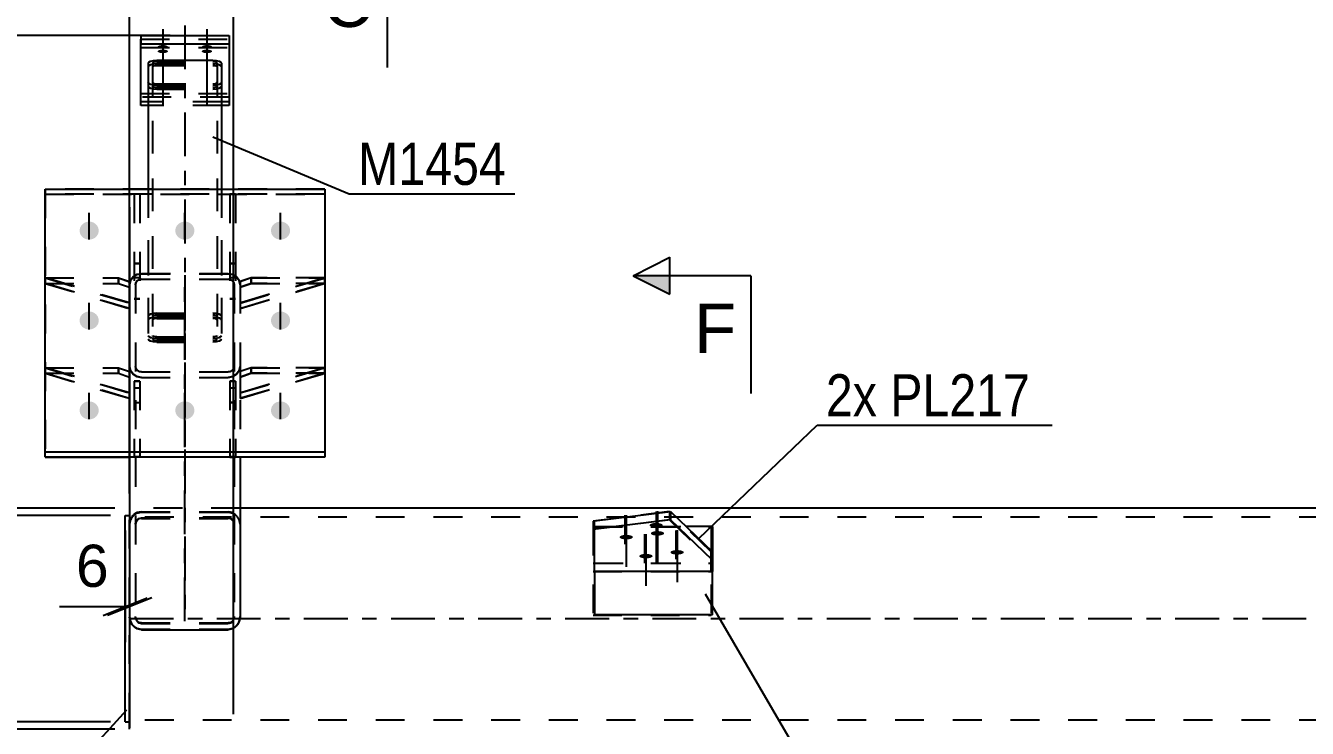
# Model space of a CAD drawing. Header units: millimetres. Extents: x 0 to 841, y 0 to 594.
# Drawn here: x 45.5 to 132.6, y 348 to 395.8 of the extents above; entities that cross this region are included whole.
import ezdxf

# ---------------------------------------------------------------- set-up
doc = ezdxf.new("R2010")
doc.units = ezdxf.units.MM
doc.linetypes.add('DXK_LINE_DOT2', pattern=[3.9198, 1.9599, -1.9599])
doc.linetypes.add('DXK_LINE_DOT3', pattern=[5.9187, 2.979, -0.9799, 0.9799, -0.9799])
doc.styles.add('Arial', font='ARIAL.TTF', dxfattribs={"height": 0.2})
doc.styles.add('Arial Narrow', font='ARIALN.TTF', dxfattribs={"height": 0.2})

# ---------------------------------------------------------------- blocks, each defined once
blk = doc.blocks.new('Part-814738463-6267 - 6027')
at = {"color": 7, "linetype": 'DXK_LINE_DOT2'}
for p, q in [((53.323, 390.587), (53.323, 394.829)), ((53.323, 394.829), (59.323, 394.829)), ((59.323, 394.829), (59.323, 390.587)), ((53.323, 394.265), (59.323, 394.265)), ((59.323, 390.892), (53.323, 390.892)), ((58.823, 390.328), (53.823, 390.328))]:
    blk.add_line(p, q, dxfattribs=at)
at = {"color": 2, "linetype": 'Continuous'}
for p, q in [((53.323, 390.328), (53.323, 390.587)), ((53.823, 390.328), (53.323, 390.328)), ((59.323, 390.328), (58.823, 390.328)), ((59.323, 390.587), (59.323, 390.328))]:
    blk.add_line(p, q, dxfattribs=at)
blk = doc.blocks.new('Bolt-814738463-6263 - 6027')
at = {"linetype": 'Continuous'}
for points in [[(88.426, 361.41), (88.52, 361.407), (88.609, 361.397), (88.691, 361.381), (88.761, 361.359), (88.816, 361.333), (88.854, 361.304), (88.874, 361.272), (88.874, 361.24), (88.854, 361.209), (88.816, 361.179), (88.761, 361.153), (88.691, 361.132), (88.609, 361.116), (88.52, 361.106), (88.426, 361.102), (88.333, 361.106), (88.243, 361.116), (88.162, 361.132), (88.092, 361.153), (88.037, 361.179), (87.998, 361.209), (87.979, 361.24), (87.979, 361.272), (87.998, 361.304), (88.037, 361.333), (88.092, 361.359), (88.162, 361.381), (88.243, 361.397), (88.333, 361.407)], [(86.306, 361.153), (86.399, 361.15), (86.489, 361.14), (86.57, 361.123), (86.64, 361.102), (86.695, 361.076), (86.734, 361.047), (86.753, 361.015), (86.753, 360.983), (86.734, 360.951), (86.695, 360.922), (86.64, 360.896), (86.57, 360.874), (86.489, 360.858), (86.399, 360.848), (86.306, 360.845), (86.212, 360.848), (86.123, 360.858), (86.041, 360.874), (85.971, 360.896), (85.916, 360.922), (85.878, 360.951), (85.858, 360.983), (85.858, 361.015), (85.878, 361.047), (85.916, 361.076), (85.971, 361.102), (86.041, 361.123), (86.123, 361.14), (86.212, 361.15)], [(87.643, 359.864), (87.737, 359.86), (87.826, 359.85), (87.907, 359.834), (87.977, 359.813), (88.033, 359.787), (88.071, 359.757), (88.09, 359.726), (88.09, 359.694), (88.071, 359.662), (88.033, 359.633), (87.977, 359.607), (87.907, 359.585), (87.826, 359.569), (87.737, 359.559), (87.643, 359.556), (87.549, 359.559), (87.46, 359.569), (87.378, 359.585), (87.309, 359.607), (87.253, 359.633), (87.215, 359.662), (87.195, 359.694), (87.195, 359.726), (87.215, 359.757), (87.253, 359.787), (87.309, 359.813), (87.378, 359.834), (87.46, 359.85), (87.549, 359.86)], [(89.763, 360.121), (89.857, 360.117), (89.947, 360.107), (90.028, 360.091), (90.098, 360.07), (90.153, 360.044), (90.191, 360.014), (90.211, 359.983), (90.211, 359.951), (90.191, 359.919), (90.153, 359.89), (90.098, 359.864), (90.028, 359.842), (89.947, 359.826), (89.857, 359.816), (89.763, 359.813), (89.67, 359.816), (89.58, 359.826), (89.499, 359.842), (89.429, 359.864), (89.374, 359.89), (89.336, 359.919), (89.316, 359.951), (89.316, 359.983), (89.336, 360.014), (89.374, 360.044), (89.429, 360.07), (89.499, 360.091), (89.58, 360.107), (89.67, 360.117)]]:
    blk.add_hatch(color=1, dxfattribs=at).paths.add_polyline_path(points)
at = {"color": 1, "linetype": 'Continuous'}
for p, q in [((86.306, 362.502), (86.306, 358.979)), ((88.426, 362.76), (88.426, 359.236)), ((89.763, 361.47), (89.763, 357.947)), ((87.643, 361.213), (87.643, 357.689))]:
    blk.add_line(p, q, dxfattribs=at)
blk = doc.blocks.new('Part-814738463-6128 - 6027')
at = {"color": 7, "linetype": 'DXK_LINE_DOT2'}
for p, q in [((59.373, 371.592), (59.373, 366.445)), ((59.373, 371.592), (59.773, 371.592)), ((59.373, 371.143), (59.773, 371.143)), ((59.773, 371.592), (59.773, 366.445)), ((59.773, 370.138), (59.373, 370.138)), ((59.373, 366.445), (59.773, 366.445))]:
    blk.add_line(p, q, dxfattribs=at)
blk = doc.blocks.new('Part-814738463-6133 - 6027')
at = {"color": 7, "linetype": 'DXK_LINE_DOT2'}
for p, q in [((60.823, 372.506), (60.073, 372.249)), ((60.073, 370.796), (65.823, 372.506)), ((60.073, 372.249), (60.073, 370.42)), ((60.823, 372.13), (60.073, 371.874)), ((65.823, 372.13), (60.073, 370.42)), ((65.823, 372.506), (60.823, 372.506)), ((60.823, 372.506), (60.823, 372.13)), ((60.823, 372.13), (65.823, 372.13)), ((65.823, 372.506), (65.823, 372.13))]:
    blk.add_line(p, q, dxfattribs=at)
blk = doc.blocks.new('Part-814738463-6129 - 6027')
at = {"color": 7, "linetype": 'DXK_LINE_DOT2'}
for p, q in [((52.873, 371.592), (52.873, 366.445)), ((52.873, 371.592), (53.273, 371.592)), ((52.873, 371.143), (53.273, 371.143)), ((53.273, 371.592), (53.273, 366.445)), ((52.873, 370.138), (53.273, 370.138)), ((53.273, 366.445), (52.873, 366.445))]:
    blk.add_line(p, q, dxfattribs=at)
blk = doc.blocks.new('Part-814738463-6130 - 6027')
at = {"color": 7, "linetype": 'DXK_LINE_DOT2'}
for p, q in [((59.373, 384.299), (59.373, 377.186)), ((59.773, 384.299), (59.373, 384.299)), ((59.773, 384.299), (59.773, 377.186)), ((59.373, 379.601), (59.773, 379.601)), ((59.373, 378.639), (59.773, 378.639)), ((59.773, 377.186), (59.373, 377.186))]:
    blk.add_line(p, q, dxfattribs=at)
blk = doc.blocks.new('Part-814738463-6131 - 6027')
at = {"color": 7, "linetype": 'DXK_LINE_DOT2'}
for p, q in [((52.873, 384.299), (52.873, 377.186)), ((53.273, 384.299), (52.873, 384.299)), ((53.273, 384.299), (53.273, 377.186)), ((52.873, 379.601), (53.273, 379.601)), ((52.873, 378.639), (53.273, 378.639)), ((53.273, 377.186), (52.873, 377.186))]:
    blk.add_line(p, q, dxfattribs=at)
blk = doc.blocks.new('Part-814738463-6132 - 6027')
at = {"color": 7, "linetype": 'DXK_LINE_DOT2'}
for p, q in [((60.823, 378.614), (60.073, 378.357)), ((60.073, 376.904), (65.823, 378.614)), ((60.073, 378.357), (60.073, 376.528)), ((60.823, 378.238), (60.073, 377.982)), ((65.823, 378.238), (60.073, 376.528)), ((65.823, 378.614), (60.823, 378.614)), ((60.823, 378.614), (60.823, 378.238)), ((60.823, 378.238), (65.823, 378.238)), ((65.823, 378.614), (65.823, 378.238))]:
    blk.add_line(p, q, dxfattribs=at)
blk = doc.blocks.new('Part-814738463-6134 - 6027')
at = {"color": 7, "linetype": 'DXK_LINE_DOT2'}
for p, q in [((52.573, 370.801), (46.823, 372.511)), ((46.823, 372.511), (51.823, 372.511)), ((46.823, 372.511), (46.823, 372.135)), ((46.823, 372.135), (52.573, 370.425)), ((46.823, 372.135), (51.823, 372.135)), ((51.823, 372.511), (52.573, 372.254)), ((51.823, 372.511), (51.823, 372.135)), ((51.823, 372.135), (52.573, 371.878)), ((52.573, 372.254), (52.573, 370.425))]:
    blk.add_line(p, q, dxfattribs=at)
blk = doc.blocks.new('Part-814738463-6135 - 6027')
at = {"color": 7, "linetype": 'DXK_LINE_DOT2'}
for p, q in [((52.573, 376.909), (46.823, 378.619)), ((46.823, 378.619), (51.823, 378.619)), ((46.823, 378.619), (46.823, 378.243)), ((46.823, 378.243), (52.573, 376.533)), ((46.823, 378.243), (51.823, 378.243)), ((51.823, 378.619), (52.573, 378.362)), ((51.823, 378.619), (51.823, 378.243)), ((51.823, 378.243), (52.573, 377.986)), ((52.573, 378.362), (52.573, 376.533))]:
    blk.add_line(p, q, dxfattribs=at)
blk = doc.blocks.new('Part-814738463-6136 - 6027')
at = {"color": 7, "linetype": 'DXK_LINE_DOT2'}
for p, q in [((52.874, 384.304), (52.874, 377.191)), ((53.274, 384.304), (52.874, 384.304)), ((53.274, 384.304), (53.274, 377.191)), ((52.874, 379.605), (53.274, 379.605)), ((52.874, 378.644), (53.274, 378.644)), ((52.874, 377.191), (53.274, 377.191))]:
    blk.add_line(p, q, dxfattribs=at)
blk = doc.blocks.new('Part-814738463-6147 - 6027')
at = {"color": 2, "linetype": 'Continuous'}
for p, q in [((52.273, 348.461), (52.273, 362.461)), ((52.273, 362.461), (52.573, 362.461)), ((52.273, 348.461), (52.573, 348.461))]:
    blk.add_line(p, q, dxfattribs=at)
at = {"color": 7, "linetype": 'DXK_LINE_DOT2'}
blk.add_line((52.573, 348.461), (52.573, 362.461), dxfattribs=at)
blk = doc.blocks.new('Part-814738463-6154 - 6027')
at = {"color": 7, "linetype": 'DXK_LINE_DOT2'}
for p, q in [((46.823, 378.238), (46.823, 378.614)), ((46.823, 378.614), (52.573, 376.904)), ((46.823, 378.614), (51.823, 378.614)), ((52.573, 376.528), (46.823, 378.238)), ((46.823, 378.238), (51.823, 378.238)), ((51.823, 378.238), (51.823, 378.614)), ((51.823, 378.614), (52.573, 378.357)), ((51.823, 378.238), (52.573, 377.982)), ((52.573, 378.357), (52.573, 376.528))]:
    blk.add_line(p, q, dxfattribs=at)
blk = doc.blocks.new('Part-814738463-6155 - 6027')
at = {"color": 7, "linetype": 'DXK_LINE_DOT2'}
for p, q in [((46.823, 372.13), (46.823, 372.506)), ((46.823, 372.506), (52.573, 370.796)), ((46.823, 372.506), (51.823, 372.506)), ((52.573, 370.42), (46.823, 372.13)), ((46.823, 372.13), (51.823, 372.13)), ((51.823, 372.13), (51.823, 372.506)), ((51.823, 372.506), (52.573, 372.249)), ((51.823, 372.13), (52.573, 371.874)), ((52.573, 372.249), (52.573, 370.42))]:
    blk.add_line(p, q, dxfattribs=at)
blk = doc.blocks.new('Part-814738463-6168 - 6027')
at = {"color": 7, "linetype": 'DXK_LINE_DOT2'}
for p, q in [((53.067, 378.843), (52.808, 378.68)), ((53.373, 378.901), (53.067, 378.843)), ((53.373, 378.901), (59.273, 378.901)), ((59.579, 378.843), (59.273, 378.901)), ((59.839, 378.68), (59.579, 378.843)), ((52.634, 378.437), (52.573, 378.149)), ((52.573, 378.149), (52.573, 366.45)), ((52.808, 378.68), (52.634, 378.437)), ((52.973, 378.149), (53.004, 378.293)), ((52.973, 378.149), (52.973, 355.561)), ((53.004, 378.293), (53.09, 378.415)), ((53.09, 378.415), (53.22, 378.496)), ((53.22, 378.496), (53.373, 378.525)), ((53.373, 378.525), (59.273, 378.525)), ((59.273, 378.525), (59.426, 378.496)), ((59.426, 378.496), (59.556, 378.415)), ((59.556, 378.415), (59.643, 378.293)), ((59.643, 378.293), (59.673, 378.149)), ((59.673, 378.149), (59.673, 355.561)), ((60.012, 378.437), (59.839, 378.68)), ((60.073, 378.149), (60.012, 378.437)), ((60.073, 378.149), (60.073, 366.45)), ((52.573, 372.605), (52.634, 372.317)), ((52.634, 372.317), (52.808, 372.073)), ((52.808, 372.073), (53.067, 371.91)), ((53.004, 372.461), (52.973, 372.605)), ((53.09, 372.339), (53.004, 372.461)), ((53.067, 371.91), (53.373, 371.853)), ((53.22, 372.257), (53.09, 372.339)), ((53.373, 372.229), (53.22, 372.257)), ((53.373, 372.229), (59.273, 372.229)), ((53.373, 371.853), (59.273, 371.853)), ((59.426, 372.257), (59.273, 372.229)), ((59.273, 371.853), (59.579, 371.91)), ((59.556, 372.339), (59.426, 372.257)), ((59.643, 372.461), (59.556, 372.339)), ((59.579, 371.91), (59.839, 372.073)), ((59.673, 372.605), (59.643, 372.461)), ((59.839, 372.073), (60.012, 372.317)), ((60.012, 372.317), (60.073, 372.605)), ((53.067, 362.626), (53.373, 362.691)), ((53.373, 362.265), (53.22, 362.233)), ((53.373, 362.691), (59.273, 362.691)), ((53.373, 362.265), (59.273, 362.265)), ((59.273, 362.691), (59.579, 362.626)), ((59.426, 362.233), (59.273, 362.265)), ((52.573, 361.84), (52.634, 362.165)), ((53.004, 362.003), (52.973, 361.84)), ((59.673, 361.84), (59.643, 362.003)), ((60.012, 362.165), (60.073, 361.84)), ((52.973, 355.561), (53.004, 355.398)), ((59.643, 355.398), (59.673, 355.561)), ((53.22, 355.168), (53.373, 355.135)), ((53.373, 355.135), (59.273, 355.135)), ((59.273, 355.135), (59.426, 355.168))]:
    blk.add_line(p, q, dxfattribs=at)
at = {"color": 7, "linetype": 'DXK_LINE_DOT3'}
blk.add_line((56.323, 355.28), (56.323, 378.797), dxfattribs=at)
at = {"color": 2, "linetype": 'Continuous'}
for p, q in [((52.573, 366.45), (52.573, 355.561)), ((60.073, 366.45), (60.073, 355.561)), ((52.634, 355.235), (52.573, 355.561)), ((60.073, 355.561), (60.012, 355.235)), ((53.373, 354.71), (53.067, 354.774)), ((53.373, 354.71), (59.273, 354.71)), ((59.579, 354.774), (59.273, 354.71))]:
    blk.add_line(p, q, dxfattribs=at)
at = {"color": 7, "linetype": 'DXK_LINE_DOT2'}
for centre, radius, start, end in [((53.408, 361.872), 0.827, 114.31996, 159.24168), ((53.39, 361.856), 0.414, 114.31996, 159.24168), ((59.256, 361.856), 0.414, 20.75832, 65.68004), ((59.239, 361.872), 0.827, 20.75832, 65.68004), ((53.39, 355.545), 0.414, 200.75832, 245.68004), ((59.256, 355.545), 0.414, 294.31996, 339.24168)]:
    blk.add_arc(centre, radius, start, end, dxfattribs=at)
at = {"color": 2, "linetype": 'Continuous'}
for centre, start, end in [((53.408, 355.529), 200.75832, 245.68004), ((59.239, 355.529), 294.31996, 339.24168)]:
    blk.add_arc(centre, 0.827, start, end, dxfattribs=at)
blk = doc.blocks.new('Bolt-814738463-6174 - 6027')
at = {"linetype": 'Continuous'}
blk.add_hatch(color=1, dxfattribs=at).paths.add_polyline_path([(88.338, 361.655), (88.245, 361.659), (88.155, 361.669), (88.074, 361.685), (88.004, 361.706), (87.949, 361.732), (87.91, 361.762), (87.891, 361.793), (87.891, 361.825), (87.91, 361.857), (87.949, 361.886), (88.004, 361.912), (88.074, 361.934), (88.155, 361.95), (88.245, 361.96), (88.338, 361.963), (88.432, 361.96), (88.521, 361.95), (88.603, 361.934), (88.673, 361.912), (88.728, 361.886), (88.766, 361.857), (88.786, 361.825), (88.786, 361.793), (88.766, 361.762), (88.728, 361.732), (88.673, 361.706), (88.603, 361.685), (88.521, 361.669), (88.432, 361.659)])
at = {"color": 1, "linetype": 'DXK_LINE_DOT2'}
for p, q in [((86.218, 362.492), (86.218, 358.968)), ((89.676, 361.46), (89.676, 357.936)), ((87.555, 361.202), (87.555, 357.679))]:
    blk.add_line(p, q, dxfattribs=at)
at = {"color": 1, "linetype": 'Continuous'}
blk.add_line((88.338, 362.749), (88.338, 359.225), dxfattribs=at)
blk = doc.blocks.new('Part-814738463-6180 - 6027')
at = {"color": 7, "linetype": 'DXK_LINE_DOT2'}
for p, q in [((60.073, 362.961), (52.573, 362.961)), ((52.573, 362.961), (52.573, 355.561)), ((224.125, 362.361), (52.573, 362.361)), ((52.573, 349.161), (52.573, 348.052)), ((52.573, 348.607), (52.573, 348.931)), ((52.573, 348.561), (52.573, 348.607)), ((224.125, 348.561), (52.573, 348.561))]:
    blk.add_line(p, q, dxfattribs=at)
at = {"color": 2, "linetype": 'Continuous'}
for p, q in [((224.125, 362.961), (60.073, 362.961)), ((52.573, 355.561), (52.573, 349.161)), ((52.573, 347.961), (52.573, 349.161))]:
    blk.add_line(p, q, dxfattribs=at)
at = {"color": 7, "linetype": 'DXK_LINE_DOT3'}
blk.add_line((52.573, 355.461), (224.125, 355.461), dxfattribs=at)
blk = doc.blocks.new('Part-814738463-6181 - 6027')
at = {"color": 7, "linetype": 'DXK_LINE_DOT2'}
for p, q in [((53.274, 371.596), (52.874, 371.596)), ((52.874, 371.596), (52.874, 366.45)), ((52.874, 371.148), (53.274, 371.148)), ((53.274, 371.596), (53.274, 366.45)), ((52.874, 370.143), (53.274, 370.143))]:
    blk.add_line(p, q, dxfattribs=at)
at = {"color": 2, "linetype": 'Continuous'}
blk.add_line((53.274, 366.45), (52.874, 366.45), dxfattribs=at)
blk = doc.blocks.new('Part-814738463-6182 - 6027')
at = {"color": 7, "linetype": 'DXK_LINE_DOT2'}
for p, q in [((59.373, 384.304), (59.373, 377.191)), ((59.773, 384.304), (59.373, 384.304)), ((59.773, 384.304), (59.773, 377.191)), ((59.373, 379.605), (59.773, 379.605)), ((59.373, 378.644), (59.773, 378.644)), ((59.373, 377.191), (59.773, 377.191))]:
    blk.add_line(p, q, dxfattribs=at)
blk = doc.blocks.new('Part-814738463-6183 - 6027')
at = {"color": 7, "linetype": 'DXK_LINE_DOT2'}
for p, q in [((59.773, 371.596), (59.373, 371.596)), ((59.373, 371.596), (59.373, 366.45)), ((59.373, 371.148), (59.773, 371.148)), ((59.773, 371.596), (59.773, 366.45)), ((59.373, 370.143), (59.773, 370.143))]:
    blk.add_line(p, q, dxfattribs=at)
at = {"color": 2, "linetype": 'Continuous'}
blk.add_line((59.773, 366.45), (59.373, 366.45), dxfattribs=at)
blk = doc.blocks.new('Part-814738463-6184 - 6027')
at = {"color": 7, "linetype": 'DXK_LINE_DOT2'}
for p, q in [((52.808, 378.676), (53.067, 378.839)), ((53.067, 378.839), (53.373, 378.896)), ((59.273, 378.896), (53.373, 378.896)), ((59.273, 378.896), (59.579, 378.839)), ((59.579, 378.839), (59.839, 378.676)), ((52.573, 378.144), (52.634, 378.432)), ((52.573, 378.144), (52.573, 355.598)), ((52.634, 378.432), (52.808, 378.676)), ((53.004, 378.288), (52.973, 378.144)), ((52.973, 378.144), (52.973, 355.598)), ((53.09, 378.41), (53.004, 378.288)), ((53.22, 378.491), (53.09, 378.41)), ((53.373, 378.52), (53.22, 378.491)), ((53.373, 378.52), (59.273, 378.52)), ((59.426, 378.491), (59.273, 378.52)), ((59.556, 378.41), (59.426, 378.491)), ((59.643, 378.288), (59.556, 378.41)), ((59.673, 378.144), (59.643, 378.288)), ((59.673, 378.144), (59.673, 355.598)), ((59.839, 378.676), (60.012, 378.432)), ((60.012, 378.432), (60.073, 378.144)), ((60.073, 378.144), (60.073, 355.598)), ((52.634, 372.312), (52.573, 372.6)), ((52.808, 372.068), (52.634, 372.312)), ((53.067, 371.905), (52.808, 372.068)), ((52.973, 372.6), (53.004, 372.456)), ((53.004, 372.456), (53.09, 372.334)), ((53.373, 371.848), (53.067, 371.905)), ((53.09, 372.334), (53.22, 372.253)), ((53.22, 372.253), (53.373, 372.224)), ((53.373, 372.224), (59.273, 372.224)), ((53.373, 371.848), (59.273, 371.848)), ((59.273, 372.224), (59.426, 372.253)), ((59.579, 371.905), (59.273, 371.848)), ((59.426, 372.253), (59.556, 372.334)), ((59.556, 372.334), (59.643, 372.456)), ((59.839, 372.068), (59.579, 371.905)), ((59.643, 372.456), (59.673, 372.6)), ((60.012, 372.312), (59.839, 372.068)), ((60.073, 372.6), (60.012, 372.312)), ((52.634, 362.203), (52.573, 361.877)), ((53.373, 362.728), (53.067, 362.664)), ((53.22, 362.27), (53.373, 362.303)), ((53.373, 362.728), (59.273, 362.728)), ((53.373, 362.303), (59.273, 362.303)), ((59.579, 362.664), (59.273, 362.728)), ((59.273, 362.303), (59.426, 362.27)), ((60.073, 361.877), (60.012, 362.203)), ((52.973, 361.877), (53.004, 362.04)), ((59.643, 362.04), (59.673, 361.877)), ((52.573, 355.598), (52.634, 355.273)), ((53.004, 355.436), (52.973, 355.598)), ((59.673, 355.598), (59.643, 355.436)), ((60.012, 355.273), (60.073, 355.598)), ((53.067, 354.812), (53.373, 354.747)), ((53.373, 355.173), (53.22, 355.205)), ((53.373, 355.173), (59.273, 355.173)), ((53.373, 354.747), (59.273, 354.747)), ((59.426, 355.205), (59.273, 355.173)), ((59.273, 354.747), (59.579, 354.812))]:
    blk.add_line(p, q, dxfattribs=at)
at = {"color": 7, "linetype": 'DXK_LINE_DOT3'}
blk.add_line((56.323, 378.792), (56.323, 355.318), dxfattribs=at)
at = {"color": 7, "linetype": 'DXK_LINE_DOT2'}
for centre, radius, start, end in [((53.408, 361.91), 0.827, 114.31996, 159.24168), ((53.39, 361.893), 0.414, 114.31996, 159.24168), ((59.256, 361.893), 0.414, 20.75832, 65.68004), ((53.408, 355.566), 0.827, 200.75832, 245.68004), ((53.39, 355.582), 0.414, 200.75832, 245.68004), ((59.256, 355.582), 0.414, 294.31996, 339.24168), ((59.239, 355.566), 0.827, 294.31996, 339.24168)]:
    blk.add_arc(centre, radius, start, end, dxfattribs=at)
blk = doc.blocks.new('Part-814738463-6187 - 6027')
at = {"color": 2, "linetype": 'Continuous'}
for p, q in [((46.823, 366.45), (46.823, 384.646)), ((46.823, 384.646), (65.823, 384.646)), ((65.823, 384.646), (65.823, 366.45)), ((46.823, 366.792), (65.823, 366.792)), ((46.823, 366.45), (65.823, 366.45))]:
    blk.add_line(p, q, dxfattribs=at)
at = {"color": 7, "linetype": 'DXK_LINE_DOT2'}
blk.add_line((46.823, 384.304), (65.823, 384.304), dxfattribs=at)
blk = doc.blocks.new('Part-814738463-6192 - 6027')
at = {"color": 2, "linetype": 'Continuous'}
for p, q in [((53.823, 393.203), (53.869, 393.282)), ((53.823, 393.203), (53.823, 384.646)), ((53.869, 393.282), (53.999, 393.348)), ((53.999, 393.348), (54.194, 393.393)), ((54.194, 393.393), (54.423, 393.408)), ((54.423, 393.408), (58.223, 393.408)), ((58.223, 393.408), (58.453, 393.393)), ((58.453, 393.393), (58.647, 393.348)), ((58.647, 393.348), (58.778, 393.282)), ((58.778, 393.282), (58.823, 393.203)), ((58.823, 393.203), (58.823, 384.646))]:
    blk.add_line(p, q, dxfattribs=at)
at = {"color": 7, "linetype": 'DXK_LINE_DOT2'}
for p, q in [((54.146, 393.242), (54.123, 393.203)), ((54.123, 393.203), (54.123, 374.703)), ((54.211, 393.276), (54.146, 393.242)), ((54.308, 393.298), (54.211, 393.276)), ((54.423, 393.306), (54.308, 393.298)), ((54.423, 393.306), (58.223, 393.306)), ((58.338, 393.298), (58.223, 393.306)), ((58.435, 393.276), (58.338, 393.298)), ((58.5, 393.242), (58.435, 393.276)), ((58.523, 393.203), (58.5, 393.242)), ((58.523, 393.203), (58.523, 374.703)), ((53.869, 391.825), (53.823, 391.903)), ((53.999, 391.758), (53.869, 391.825)), ((54.123, 391.903), (54.146, 391.864)), ((54.146, 391.864), (54.211, 391.831)), ((54.211, 391.831), (54.308, 391.809)), ((54.308, 391.809), (54.423, 391.801)), ((54.423, 391.801), (58.223, 391.801)), ((58.223, 391.801), (58.338, 391.809)), ((58.338, 391.809), (58.435, 391.831)), ((58.435, 391.831), (58.5, 391.864)), ((58.5, 391.864), (58.523, 391.903)), ((58.778, 391.825), (58.647, 391.758)), ((58.823, 391.903), (58.778, 391.825)), ((54.194, 391.714), (53.999, 391.758)), ((54.423, 391.698), (54.194, 391.714)), ((54.423, 391.698), (58.223, 391.698)), ((58.453, 391.714), (58.223, 391.698)), ((58.647, 391.758), (58.453, 391.714)), ((53.823, 384.646), (53.823, 374.703)), ((58.823, 384.646), (58.823, 374.703)), ((53.999, 376.148), (53.869, 376.082)), ((54.194, 376.193), (53.999, 376.148)), ((54.423, 376.208), (54.194, 376.193)), ((54.423, 376.208), (58.223, 376.208)), ((58.453, 376.193), (58.223, 376.208)), ((58.647, 376.148), (58.453, 376.193)), ((58.778, 376.082), (58.647, 376.148)), ((53.869, 376.082), (53.823, 376.003)), ((54.123, 376.003), (54.146, 376.042)), ((54.146, 376.042), (54.211, 376.076)), ((54.211, 376.076), (54.308, 376.098)), ((54.308, 376.098), (54.423, 376.106)), ((54.423, 376.106), (58.223, 376.106)), ((58.223, 376.106), (58.338, 376.098)), ((58.338, 376.098), (58.435, 376.076)), ((58.435, 376.076), (58.5, 376.042)), ((58.5, 376.042), (58.523, 376.003)), ((58.823, 376.003), (58.778, 376.082)), ((53.823, 374.703), (53.869, 374.625)), ((53.869, 374.625), (53.999, 374.558)), ((53.999, 374.558), (54.194, 374.514)), ((54.146, 374.664), (54.123, 374.703)), ((54.211, 374.631), (54.146, 374.664)), ((54.194, 374.514), (54.423, 374.498)), ((54.308, 374.609), (54.211, 374.631)), ((54.423, 374.601), (54.308, 374.609)), ((54.423, 374.601), (58.223, 374.601)), ((54.423, 374.498), (58.223, 374.498)), ((58.338, 374.609), (58.223, 374.601)), ((58.223, 374.498), (58.453, 374.514)), ((58.435, 374.631), (58.338, 374.609)), ((58.5, 374.664), (58.435, 374.631)), ((58.453, 374.514), (58.647, 374.558)), ((58.523, 374.703), (58.5, 374.664)), ((58.647, 374.558), (58.778, 374.625)), ((58.778, 374.625), (58.823, 374.703))]:
    blk.add_line(p, q, dxfattribs=at)
blk = doc.blocks.new('Bolt-814738463-6219 - 6027')
at = {"color": 1, "linetype": 'DXK_LINE_DOT2'}
for p, q in [((49.823, 381.223), (49.823, 383.019)), ((56.323, 381.223), (56.323, 383.019)), ((62.823, 381.223), (62.823, 383.019)), ((49.823, 375.115), (49.823, 376.911)), ((62.823, 375.115), (62.823, 376.911)), ((49.823, 369.007), (49.823, 370.803)), ((56.323, 369.007), (56.323, 370.803)), ((62.823, 369.007), (62.823, 370.803))]:
    blk.add_line(p, q, dxfattribs=at)
blk = doc.blocks.new('Part-814738463-6222 - 6027')
at = {"color": 7, "linetype": 'DXK_LINE_DOT3'}
blk.add_line((56.323, 401.692), (56.323, 365.708), dxfattribs=at)
at = {"color": 7, "linetype": 'DXK_LINE_DOT2'}
for p, q in [((53.869, 393.026), (53.823, 392.947)), ((53.823, 392.947), (53.823, 374.453)), ((53.999, 393.092), (53.869, 393.026)), ((54.194, 393.137), (53.999, 393.092)), ((54.123, 392.947), (54.146, 392.986)), ((54.123, 392.947), (54.123, 374.453)), ((54.146, 392.986), (54.211, 393.02)), ((54.423, 393.152), (54.194, 393.137)), ((54.211, 393.02), (54.308, 393.042)), ((54.308, 393.042), (54.423, 393.05)), ((54.423, 393.152), (58.223, 393.152)), ((54.423, 393.05), (58.223, 393.05)), ((58.453, 393.137), (58.223, 393.152)), ((58.223, 393.05), (58.338, 393.042)), ((58.338, 393.042), (58.435, 393.02)), ((58.435, 393.02), (58.5, 392.986)), ((58.647, 393.092), (58.453, 393.137)), ((58.5, 392.986), (58.523, 392.947)), ((58.523, 392.947), (58.523, 374.453)), ((58.778, 393.026), (58.647, 393.092)), ((58.823, 392.947), (58.778, 393.026)), ((58.823, 392.947), (58.823, 374.453)), ((53.823, 391.646), (53.869, 391.568)), ((53.869, 391.568), (53.999, 391.501)), ((53.999, 391.501), (54.194, 391.456)), ((54.146, 391.607), (54.123, 391.646)), ((54.211, 391.573), (54.146, 391.607)), ((54.194, 391.456), (54.423, 391.441)), ((54.308, 391.551), (54.211, 391.573)), ((54.423, 391.543), (54.308, 391.551)), ((54.423, 391.543), (58.223, 391.543)), ((54.423, 391.441), (58.223, 391.441)), ((58.338, 391.551), (58.223, 391.543)), ((58.223, 391.441), (58.453, 391.456)), ((58.435, 391.573), (58.338, 391.551)), ((58.5, 391.607), (58.435, 391.573)), ((58.453, 391.456), (58.647, 391.501)), ((58.523, 391.646), (58.5, 391.607)), ((58.647, 391.501), (58.778, 391.568)), ((58.778, 391.568), (58.823, 391.646)), ((53.823, 375.754), (53.869, 375.833)), ((53.869, 375.833), (53.999, 375.899)), ((53.999, 375.899), (54.194, 375.944)), ((54.146, 375.793), (54.123, 375.754)), ((54.211, 375.827), (54.146, 375.793)), ((54.194, 375.944), (54.423, 375.96)), ((54.308, 375.849), (54.211, 375.827)), ((54.423, 375.857), (54.308, 375.849)), ((54.423, 375.96), (58.223, 375.96)), ((54.423, 375.857), (58.223, 375.857)), ((58.223, 375.96), (58.453, 375.944)), ((58.338, 375.849), (58.223, 375.857)), ((58.435, 375.827), (58.338, 375.849)), ((58.5, 375.793), (58.435, 375.827)), ((58.453, 375.944), (58.647, 375.899)), ((58.523, 375.754), (58.5, 375.793)), ((58.647, 375.899), (58.778, 375.833)), ((58.778, 375.833), (58.823, 375.754)), ((53.869, 374.375), (53.823, 374.453)), ((54.123, 374.453), (54.146, 374.414)), ((54.146, 374.414), (54.211, 374.381)), ((58.435, 374.381), (58.5, 374.414)), ((58.5, 374.414), (58.523, 374.453)), ((58.823, 374.453), (58.778, 374.375)), ((53.999, 374.308), (53.869, 374.375)), ((54.194, 374.264), (53.999, 374.308)), ((54.423, 374.248), (54.194, 374.264)), ((54.211, 374.381), (54.308, 374.359)), ((54.308, 374.359), (54.423, 374.351)), ((54.423, 374.351), (58.223, 374.351)), ((54.423, 374.248), (58.223, 374.248)), ((58.223, 374.351), (58.338, 374.359)), ((58.453, 374.264), (58.223, 374.248)), ((58.338, 374.359), (58.435, 374.381)), ((58.647, 374.308), (58.453, 374.264)), ((58.778, 374.375), (58.647, 374.308))]:
    blk.add_line(p, q, dxfattribs=at)
blk = doc.blocks.new('Part-814738463-6227 - 6027')
at = {"color": 7, "linetype": 'DXK_LINE_DOT2'}
for p, q in [((84.054, 361.708), (84.054, 355.708)), ((84.054, 361.708), (92.077, 361.708)), ((92.077, 361.708), (92.077, 355.708)), ((84.054, 355.708), (92.077, 355.708))]:
    blk.add_line(p, q, dxfattribs=at)
blk = doc.blocks.new('Part-814738463-6232 - 6027')
at = {"color": 7, "linetype": 'DXK_LINE_DOT2'}
for p, q in [((84.142, 358.671), (84.142, 361.719)), ((84.142, 361.719), (90.388, 361.719)), ((92.165, 360.006), (92.165, 358.671))]:
    blk.add_line(p, q, dxfattribs=at)
at = {"color": 2, "linetype": 'Continuous'}
for p, q in [((92.165, 361.719), (90.388, 361.719)), ((92.165, 361.719), (92.165, 360.006)), ((84.142, 358.671), (84.142, 355.719)), ((92.165, 355.719), (92.165, 358.671)), ((92.165, 355.719), (84.142, 355.719))]:
    blk.add_line(p, q, dxfattribs=at)
blk = doc.blocks.new('Part-814738463-6239 - 6027')
at = {"color": 7, "linetype": 'DXK_LINE_DOT2'}
for p, q in [((65.823, 384.641), (46.823, 384.641)), ((46.823, 384.641), (46.823, 366.45)), ((65.823, 384.299), (46.823, 384.299)), ((65.823, 384.641), (65.823, 366.45)), ((46.823, 366.787), (65.823, 366.787)), ((60.073, 366.445), (52.573, 366.445))]:
    blk.add_line(p, q, dxfattribs=at)
at = {"color": 2, "linetype": 'Continuous'}
for p, q in [((46.823, 366.45), (46.823, 366.445)), ((46.823, 366.445), (52.573, 366.445)), ((65.823, 366.445), (60.073, 366.445)), ((65.823, 366.45), (65.823, 366.445))]:
    blk.add_line(p, q, dxfattribs=at)
blk = doc.blocks.new('Part-814738463-6250 - 6027')
at = {"color": 7, "linetype": 'DXK_LINE_DOT2'}
for p, q in [((60.823, 378.619), (60.073, 378.362)), ((65.823, 378.619), (60.073, 376.909)), ((60.073, 378.362), (60.073, 376.533)), ((60.073, 377.986), (60.823, 378.243)), ((60.073, 376.533), (65.823, 378.243)), ((60.823, 378.243), (60.823, 378.619)), ((60.823, 378.619), (65.823, 378.619)), ((65.823, 378.243), (60.823, 378.243)), ((65.823, 378.243), (65.823, 378.619))]:
    blk.add_line(p, q, dxfattribs=at)
blk = doc.blocks.new('Part-814738463-6256 - 6027')
at = {"color": 2, "linetype": 'Continuous'}
for p, q in [((84.142, 362.103), (89.323, 362.745)), ((89.323, 362.745), (92.165, 360.006)), ((89.323, 362.745), (89.323, 362.182)), ((89.323, 362.182), (84.142, 361.539)), ((84.142, 358.671), (84.142, 362.103)), ((92.165, 359.442), (89.323, 362.182)), ((92.165, 360.006), (92.165, 358.671)), ((92.165, 358.671), (84.142, 358.671))]:
    blk.add_line(p, q, dxfattribs=at)
at = {"color": 7, "linetype": 'DXK_LINE_DOT2'}
blk.add_line((84.142, 359.235), (92.165, 359.235), dxfattribs=at)
blk = doc.blocks.new('Part-814738463-6261 - 6027')
at = {"color": 7, "linetype": 'DXK_LINE_DOT2'}
for p, q in [((89.235, 362.735), (84.054, 362.092)), ((92.077, 359.995), (89.235, 362.735)), ((89.235, 362.735), (89.235, 362.171)), ((89.235, 362.171), (84.054, 361.528)), ((84.054, 362.092), (84.054, 358.66)), ((89.235, 362.171), (92.077, 359.431)), ((92.077, 358.66), (92.077, 359.995)), ((84.054, 359.224), (92.077, 359.224)), ((84.054, 358.66), (92.077, 358.66))]:
    blk.add_line(p, q, dxfattribs=at)
blk = doc.blocks.new('Bolt-814738463-6262 - 6027')
at = {"linetype": 'Continuous'}
for points in [[(49.823, 381.216), (49.688, 381.229), (49.559, 381.269), (49.441, 381.333), (49.34, 381.418), (49.26, 381.521), (49.205, 381.638), (49.177, 381.763), (49.177, 381.891), (49.205, 382.016), (49.26, 382.132), (49.34, 382.236), (49.441, 382.321), (49.559, 382.385), (49.688, 382.424), (49.823, 382.438), (49.958, 382.424), (50.088, 382.385), (50.205, 382.321), (50.306, 382.236), (50.386, 382.132), (50.441, 382.016), (50.47, 381.891), (50.47, 381.763), (50.441, 381.638), (50.386, 381.521), (50.306, 381.418), (50.205, 381.333), (50.088, 381.269), (49.958, 381.229)], [(56.323, 381.216), (56.188, 381.229), (56.059, 381.269), (55.941, 381.333), (55.84, 381.418), (55.76, 381.521), (55.705, 381.638), (55.677, 381.763), (55.677, 381.891), (55.705, 382.016), (55.76, 382.132), (55.84, 382.236), (55.941, 382.321), (56.059, 382.385), (56.188, 382.424), (56.323, 382.438), (56.458, 382.424), (56.588, 382.385), (56.705, 382.321), (56.806, 382.236), (56.886, 382.132), (56.941, 382.016), (56.97, 381.891), (56.97, 381.763), (56.941, 381.638), (56.886, 381.521), (56.806, 381.418), (56.705, 381.333), (56.588, 381.269), (56.458, 381.229)], [(62.823, 381.216), (62.688, 381.229), (62.559, 381.269), (62.441, 381.333), (62.34, 381.418), (62.26, 381.521), (62.205, 381.638), (62.177, 381.763), (62.177, 381.891), (62.205, 382.016), (62.26, 382.132), (62.34, 382.236), (62.441, 382.321), (62.559, 382.385), (62.688, 382.424), (62.823, 382.438), (62.958, 382.424), (63.088, 382.385), (63.205, 382.321), (63.306, 382.236), (63.386, 382.132), (63.441, 382.016), (63.47, 381.891), (63.47, 381.763), (63.441, 381.638), (63.386, 381.521), (63.306, 381.418), (63.205, 381.333), (63.088, 381.269), (62.958, 381.229)], [(49.823, 375.108), (49.688, 375.121), (49.559, 375.161), (49.441, 375.225), (49.34, 375.31), (49.26, 375.413), (49.205, 375.53), (49.177, 375.655), (49.177, 375.783), (49.205, 375.908), (49.26, 376.024), (49.34, 376.128), (49.441, 376.213), (49.559, 376.277), (49.688, 376.316), (49.823, 376.33), (49.958, 376.316), (50.088, 376.277), (50.205, 376.213), (50.306, 376.128), (50.386, 376.024), (50.441, 375.908), (50.47, 375.783), (50.47, 375.655), (50.441, 375.53), (50.386, 375.413), (50.306, 375.31), (50.205, 375.225), (50.088, 375.161), (49.958, 375.121)], [(62.823, 375.108), (62.688, 375.121), (62.559, 375.161), (62.441, 375.225), (62.34, 375.31), (62.26, 375.413), (62.205, 375.53), (62.177, 375.655), (62.177, 375.783), (62.205, 375.908), (62.26, 376.024), (62.34, 376.128), (62.441, 376.213), (62.559, 376.277), (62.688, 376.316), (62.823, 376.33), (62.958, 376.316), (63.088, 376.277), (63.205, 376.213), (63.306, 376.128), (63.386, 376.024), (63.441, 375.908), (63.47, 375.783), (63.47, 375.655), (63.441, 375.53), (63.386, 375.413), (63.306, 375.31), (63.205, 375.225), (63.088, 375.161), (62.958, 375.121)], [(49.823, 369), (49.688, 369.013), (49.559, 369.053), (49.441, 369.117), (49.34, 369.202), (49.26, 369.305), (49.205, 369.422), (49.177, 369.547), (49.177, 369.675), (49.205, 369.8), (49.26, 369.916), (49.34, 370.02), (49.441, 370.105), (49.559, 370.169), (49.688, 370.208), (49.823, 370.222), (49.958, 370.208), (50.088, 370.169), (50.205, 370.105), (50.306, 370.02), (50.386, 369.916), (50.441, 369.8), (50.47, 369.675), (50.47, 369.547), (50.441, 369.422), (50.386, 369.305), (50.306, 369.202), (50.205, 369.117), (50.088, 369.053), (49.958, 369.013)], [(56.323, 369), (56.188, 369.013), (56.059, 369.053), (55.941, 369.117), (55.84, 369.202), (55.76, 369.305), (55.705, 369.422), (55.677, 369.547), (55.677, 369.675), (55.705, 369.8), (55.76, 369.916), (55.84, 370.02), (55.941, 370.105), (56.059, 370.169), (56.188, 370.208), (56.323, 370.222), (56.458, 370.208), (56.588, 370.169), (56.705, 370.105), (56.806, 370.02), (56.886, 369.916), (56.941, 369.8), (56.97, 369.675), (56.97, 369.547), (56.941, 369.422), (56.886, 369.305), (56.806, 369.202), (56.705, 369.117), (56.588, 369.053), (56.458, 369.013)], [(62.823, 369), (62.688, 369.013), (62.559, 369.053), (62.441, 369.117), (62.34, 369.202), (62.26, 369.305), (62.205, 369.422), (62.177, 369.547), (62.177, 369.675), (62.205, 369.8), (62.26, 369.916), (62.34, 370.02), (62.441, 370.105), (62.559, 370.169), (62.688, 370.208), (62.823, 370.222), (62.958, 370.208), (63.088, 370.169), (63.205, 370.105), (63.306, 370.02), (63.386, 369.916), (63.441, 369.8), (63.47, 369.675), (63.47, 369.547), (63.441, 369.422), (63.386, 369.305), (63.306, 369.202), (63.205, 369.117), (63.088, 369.053), (62.958, 369.013)]]:
    blk.add_hatch(color=1, dxfattribs=at).paths.add_polyline_path(points)
at = {"color": 1, "linetype": 'Continuous'}
for p, q in [((49.823, 381.228), (49.823, 383.024)), ((56.323, 381.228), (56.323, 383.024)), ((62.823, 381.228), (62.823, 383.024)), ((49.823, 375.12), (49.823, 376.916)), ((62.823, 375.12), (62.823, 376.916)), ((49.823, 369.012), (49.823, 370.808)), ((56.323, 369.012), (56.323, 370.808)), ((62.823, 369.012), (62.823, 370.808))]:
    blk.add_line(p, q, dxfattribs=at)
blk = doc.blocks.new('Part-814738463-6264 - 6027')
at = {"color": 7, "linetype": 'DXK_LINE_DOT2'}
for p, q in [((60.823, 372.511), (60.073, 372.254)), ((65.823, 372.511), (60.073, 370.801)), ((60.073, 372.254), (60.073, 370.425)), ((60.073, 371.878), (60.823, 372.135)), ((60.073, 370.425), (65.823, 372.135)), ((60.823, 372.135), (60.823, 372.511)), ((60.823, 372.511), (65.823, 372.511)), ((65.823, 372.135), (60.823, 372.135)), ((65.823, 372.135), (65.823, 372.511))]:
    blk.add_line(p, q, dxfattribs=at)
blk = doc.blocks.new('Bolt-814738463-6266 - 6027')
at = {"linetype": 'Continuous'}
for points in [[(54.823, 394.195), (54.75, 394.198), (54.681, 394.206), (54.617, 394.218), (54.563, 394.235), (54.52, 394.255), (54.49, 394.278), (54.475, 394.303), (54.475, 394.328), (54.49, 394.352), (54.52, 394.375), (54.563, 394.395), (54.617, 394.412), (54.681, 394.425), (54.75, 394.432), (54.823, 394.435), (54.896, 394.432), (54.966, 394.425), (55.029, 394.412), (55.083, 394.395), (55.126, 394.375), (55.156, 394.352), (55.171, 394.328), (55.171, 394.303), (55.156, 394.278), (55.126, 394.255), (55.083, 394.235), (55.029, 394.218), (54.966, 394.206), (54.896, 394.198)], [(57.823, 394.195), (57.75, 394.198), (57.681, 394.206), (57.617, 394.218), (57.563, 394.235), (57.52, 394.255), (57.49, 394.278), (57.475, 394.303), (57.475, 394.328), (57.49, 394.352), (57.52, 394.375), (57.563, 394.395), (57.617, 394.412), (57.681, 394.425), (57.75, 394.432), (57.823, 394.435), (57.896, 394.432), (57.966, 394.425), (58.029, 394.412), (58.083, 394.395), (58.126, 394.375), (58.156, 394.352), (58.171, 394.328), (58.171, 394.303), (58.156, 394.278), (58.126, 394.255), (58.083, 394.235), (58.029, 394.218), (57.966, 394.206), (57.896, 394.198)]]:
    blk.add_hatch(color=1, dxfattribs=at).paths.add_polyline_path(points)
at = {"color": 1, "linetype": 'Continuous'}
for p, q in [((54.823, 395.255), (54.823, 392.295)), ((57.823, 395.255), (57.823, 392.295))]:
    blk.add_line(p, q, dxfattribs=at)
at = {"color": 1, "linetype": 'DXK_LINE_DOT2'}
for p, q in [((54.823, 392.345), (54.823, 389.385)), ((57.823, 392.345), (57.823, 389.385))]:
    blk.add_line(p, q, dxfattribs=at)
blk = doc.blocks.new('Bolt-814738463-6268 - 6027')
at = {"linetype": 'Continuous'}
for points in [[(54.823, 394.126), (54.896, 394.124), (54.966, 394.116), (55.029, 394.104), (55.083, 394.087), (55.126, 394.067), (55.156, 394.044), (55.171, 394.019), (55.171, 393.994), (55.156, 393.97), (55.126, 393.947), (55.083, 393.927), (55.029, 393.91), (54.966, 393.897), (54.896, 393.89), (54.823, 393.887), (54.75, 393.89), (54.681, 393.897), (54.617, 393.91), (54.563, 393.927), (54.52, 393.947), (54.49, 393.97), (54.475, 393.994), (54.475, 394.019), (54.49, 394.044), (54.52, 394.067), (54.563, 394.087), (54.617, 394.104), (54.681, 394.116), (54.75, 394.124)], [(57.823, 394.126), (57.896, 394.124), (57.966, 394.116), (58.029, 394.104), (58.083, 394.087), (58.126, 394.067), (58.156, 394.044), (58.171, 394.019), (58.171, 393.994), (58.156, 393.97), (58.126, 393.947), (58.083, 393.927), (58.029, 393.91), (57.966, 393.897), (57.896, 393.89), (57.823, 393.887), (57.75, 393.89), (57.681, 393.897), (57.617, 393.91), (57.563, 393.927), (57.52, 393.947), (57.49, 393.97), (57.475, 393.994), (57.475, 394.019), (57.49, 394.044), (57.52, 394.067), (57.563, 394.087), (57.617, 394.104), (57.681, 394.116), (57.75, 394.124)]]:
    blk.add_hatch(color=1, dxfattribs=at).paths.add_polyline_path(points)
at = {"color": 1, "linetype": 'Continuous'}
for p, q in [((54.823, 395.51), (54.823, 392.55)), ((57.823, 395.51), (57.823, 392.55))]:
    blk.add_line(p, q, dxfattribs=at)
at = {"color": 1, "linetype": 'DXK_LINE_DOT2'}
for p, q in [((54.823, 392.603), (54.823, 389.643)), ((57.823, 392.603), (57.823, 389.643))]:
    blk.add_line(p, q, dxfattribs=at)
blk = doc.blocks.new('Part-814738463-6271 - 6027')
at = {"color": 2, "linetype": 'Continuous'}
for p, q in [((53.323, 395.084), (53.323, 394.52)), ((53.323, 395.084), (59.323, 395.084)), ((53.323, 390.587), (53.323, 394.52)), ((53.323, 394.52), (59.323, 394.52)), ((59.323, 395.084), (59.323, 390.587)), ((53.823, 390.587), (53.323, 390.587)), ((59.323, 390.587), (58.823, 390.587))]:
    blk.add_line(p, q, dxfattribs=at)
at = {"color": 7, "linetype": 'DXK_LINE_DOT2'}
for p, q in [((53.323, 391.15), (59.323, 391.15)), ((58.823, 390.587), (53.823, 390.587))]:
    blk.add_line(p, q, dxfattribs=at)
blk = doc.blocks.new('StraightDimension-814738463-6539 - 6027')
at = {"color": 7, "linetype": 'Continuous'}
for p, q in [((32, 349.961), (33.2, 346.961)), ((33.2, 346.461), (32, 349.461)), ((51.273, 348.461), (29.75, 348.461)), ((32.6, 347.961), (32.6, 348.461)), ((51.573, 347.961), (29.75, 347.961)), ((32.6, 347.961), (32.6, 342.055)), ((32.6, 347.961), (32.6, 342.055))]:
    blk.add_line(p, q, dxfattribs=at)
at = {"color": 0}
blk.add_wipeout([(31.85, 347.436), (27.65, 347.436), (27.65, 342.58), (31.85, 342.58)], dxfattribs=at)
at = {"color": 3, "style": 'Arial Narrow'}
blk.add_text('10', height=2.8633, rotation=90.00021, dxfattribs=at).set_placement((31.25, 343.18))
blk = doc.blocks.new('StraightDimension-814738463-6529 - 6027')
at = {"color": 7, "linetype": 'Continuous'}
for p, q in [((33.2, 360.961), (32, 363.961)), ((51.273, 362.461), (29.75, 362.461)), ((32.6, 348.461), (32.6, 362.461)), ((32, 349.961), (33.2, 346.961)), ((51.273, 348.461), (29.75, 348.461))]:
    blk.add_line(p, q, dxfattribs=at)
at = {"color": 0}
blk.add_wipeout([(31.85, 358.803), (27.65, 358.803), (27.65, 352.119), (31.85, 352.119)], dxfattribs=at)
at = {"color": 3, "style": 'Arial Narrow'}
blk.add_text('280', height=2.8633, rotation=90.00021, dxfattribs=at).set_placement((31.25, 352.719))
blk = doc.blocks.new('StraightDimension-814738463-6504 - 6027')
at = {"color": 7, "linetype": 'Continuous'}
for p, q in [((52.573, 383.41), (52.573, 353.87)), ((52.273, 361.461), (52.273, 353.87)), ((52.273, 356.27), (47.799, 356.27)), ((52.273, 356.27), (47.799, 356.27)), ((50.773, 355.67), (53.773, 356.87)), ((54.073, 356.87), (51.073, 355.67)), ((52.273, 356.27), (52.573, 356.27))]:
    blk.add_line(p, q, dxfattribs=at)
at = {"color": 0}
blk.add_wipeout([(51.748, 357.02), (51.748, 361.22), (48.324, 361.22), (48.324, 357.02)], dxfattribs=at)
at = {"color": 3, "style": 'Arial'}
blk.add_text('6', height=2.865, dxfattribs=at).set_placement((48.924, 357.62))
blk = doc.blocks.new('StraightDimension-814738463-6519 - 6027')
at = {"color": 7, "linetype": 'Continuous'}
for p, q in [((32.6, 362.961), (32.6, 368.867)), ((32.6, 362.961), (32.6, 368.867)), ((32, 364.461), (33.2, 361.461)), ((33.2, 360.961), (32, 363.961)), ((51.573, 362.961), (29.75, 362.961)), ((51.273, 362.461), (29.75, 362.461)), ((32.6, 362.461), (32.6, 362.961))]:
    blk.add_line(p, q, dxfattribs=at)
at = {"color": 0}
blk.add_wipeout([(31.85, 368.342), (27.65, 368.342), (27.65, 363.486), (31.85, 363.486)], dxfattribs=at)
at = {"color": 3, "style": 'Arial Narrow'}
blk.add_text('10', height=2.8633, rotation=90.00021, dxfattribs=at).set_placement((31.25, 364.086))
blk = doc.blocks.new('StraightDimension-814738463-6558 - 6027')
at = {"color": 7, "linetype": 'Continuous'}
blk.add_line((55.323, 395.084), (39.674, 395.084), dxfattribs=at)
blk = doc.blocks.new('StraightDimension-814738463-6657 - 6027')
at = {"color": 7, "linetype": 'Continuous'}
for p, q in [((196.365, 348.652), (189.641, 355.081)), ((191.098, 351.613), (192.304, 354.61)), ((127.187, 285.637), (191.701, 353.111)), ((131.851, 281.177), (125.127, 287.606)), ((127.79, 287.135), (126.584, 284.138))]:
    blk.add_line(p, q, dxfattribs=at)
at = {"color": 0}
blk.add_wipeout([(162.39, 323.54), (159.355, 326.443), (152.378, 319.147), (155.414, 316.244)], dxfattribs=at)
at = {"color": 3, "style": 'Arial'}
blk.add_text('1867', height=2.8652, rotation=46.28353, dxfattribs=at).set_placement((155.395, 317.093))
blk = doc.blocks.new('StraightDimension-814738463-8352 - 6027')
at = {"color": 7, "linetype": 'Continuous'}
blk.add_line((59.623, 348.961), (59.623, 415.01), dxfattribs=at)
blk = doc.blocks.new('StraightDimension-814738463-8353 - 6027')
at = {"color": 7, "linetype": 'Continuous'}
for p, q in [((59.623, 348.961), (59.623, 415.01)), ((52.573, 363.961), (52.573, 406.853)), ((51.073, 403.125), (54.073, 404.325)), ((61.123, 404.325), (58.123, 403.125)), ((52.573, 403.725), (59.623, 403.725))]:
    blk.add_line(p, q, dxfattribs=at)
at = {"color": 0}
blk.add_wipeout([(59.44, 404.475), (59.44, 408.675), (52.756, 408.675), (52.756, 404.475)], dxfattribs=at)
at = {"color": 0, "linetype": 'Continuous'}
blk.add_wipeout([(51.973, 407.453), (47.773, 407.453), (47.773, 404.425), (51.973, 404.425)], dxfattribs=at)
at = {"color": 3, "style": 'Arial Narrow'}
blk.add_text('141', height=2.8633, dxfattribs=at).set_placement((53.356, 405.075))
at = {"color": 3, "linetype": 'Continuous', "style": 'Arial Narrow'}
blk.add_text('0', height=2.863, rotation=90.00021, dxfattribs=at).set_placement((51.373, 405.025))
at = {"color": 0, "linetype": 'Continuous'}
blk.add_wipeout([(59.023, 415.61), (54.823, 415.609), (54.823, 408.925), (59.023, 408.925)], dxfattribs=at)
at = {"color": 3, "linetype": 'Continuous', "style": 'Arial Narrow'}
blk.add_text('141', height=2.8633, rotation=90.00021, dxfattribs=at).set_placement((58.423, 409.525))
blk = doc.blocks.new('Mark-814738463-6143 - 6027')
at = {"color": 30, "linetype": 'Continuous'}
for p in [(52.348, 349.247), (28.811, 335.095)]:
    blk.add_line(p, (39.515, 335.095), dxfattribs=at)
at = {"color": 0}
blk.add_wipeout([(38.915, 335.695), (38.915, 338.695), (29.411, 338.695), (29.411, 335.695)], dxfattribs=at)
blk.add_wipeout([(38.915, 335.695), (38.915, 338.695), (29.411, 338.695), (29.411, 335.695)], dxfattribs=at)
at = {"color": 3, "style": 'Arial Narrow'}
blk.add_text('PL789', height=2.8633, dxfattribs=at).set_placement((29.411, 335.695))
blk = doc.blocks.new('SectionMark-814738463-6722 - 6027')
at = {"linetype": 'Continuous'}
for points in [[(89.267, 378.765), (89.267, 377.515), (86.767, 378.765)], [(89.267, 338.567), (89.267, 337.317), (86.767, 337.317)]]:
    blk.add_hatch(color=6, dxfattribs=at).paths.add_polyline_path(points)
at = {"color": 6, "linetype": 'Continuous'}
for p, q in [((86.767, 378.765), (89.267, 380.015)), ((89.267, 377.515), (89.267, 380.015)), ((94.767, 378.765), (86.767, 378.765)), ((86.767, 378.765), (89.267, 377.515)), ((94.767, 378.765), (94.767, 370.765)), ((94.767, 337.317), (94.767, 345.317)), ((86.767, 337.317), (89.267, 338.567)), ((89.267, 338.567), (89.267, 336.067)), ((94.767, 337.317), (86.767, 337.317)), ((89.267, 336.067), (86.767, 337.317))]:
    blk.add_line(p, q, dxfattribs=at)
at = {"color": 0, "linetype": 'Continuous'}
for points in [[(93.767, 373.515), (93.767, 377.015), (90.917, 377.015), (90.917, 373.515)], [(93.767, 339.067), (93.767, 342.567), (90.917, 342.567), (90.917, 339.067)]]:
    blk.add_wipeout(points, dxfattribs=at)
at = {"color": 3, "linetype": 'Continuous', "style": 'Arial'}
for p in [(90.917, 373.515), (90.917, 339.067)]:
    blk.add_text('F', height=3.343, dxfattribs=at).set_placement(p)
blk = doc.blocks.new('Mark-814738463-6188 - 6027')
at = {"color": 30, "linetype": 'Continuous'}
for p, q in [((58.23, 388.201), (67.495, 384.334)), ((67.495, 384.334), (78.746, 384.334))]:
    blk.add_line(p, q, dxfattribs=at)
at = {"color": 0}
blk.add_wipeout([(78.146, 384.934), (78.146, 387.934), (68.095, 387.934), (68.095, 384.934)], dxfattribs=at)
blk.add_wipeout([(78.146, 384.934), (78.146, 387.934), (68.095, 387.934), (68.095, 384.934)], dxfattribs=at)
at = {"color": 3, "style": 'Arial Narrow'}
blk.add_text('M1454', height=2.8633, dxfattribs=at).set_placement((68.095, 384.934))
blk = doc.blocks.new('SectionMark-814738463-6716 - 6027')
at = {"color": 6, "linetype": 'Continuous'}
blk.add_line((70.073, 400.916), (70.073, 392.916), dxfattribs=at)
at = {"color": 0, "linetype": 'Continuous'}
blk.add_wipeout([(69.073, 395.666), (69.073, 399.166), (65.703, 399.166), (65.703, 395.666)], dxfattribs=at)
at = {"color": 3, "linetype": 'Continuous', "style": 'Arial'}
blk.add_text('C', height=3.343, dxfattribs=at).set_placement((65.703, 395.666))
blk = doc.blocks.new('MarkSet-814738463-6756 - 6027')
at = {"color": 30, "linetype": 'Continuous'}
for p, q in [((91.674, 357.151), (101.798, 339.775)), ((101.798, 339.775), (121.972, 339.775))]:
    blk.add_line(p, q, dxfattribs=at)
at = {"color": 0}
for points in [[(105.87, 340.375), (105.87, 343.375), (102.398, 343.375), (102.398, 340.375)], [(116.274, 340.375), (116.274, 343.375), (106.77, 343.375), (106.77, 340.375)], [(121.372, 340.375), (121.372, 343.375), (117.174, 343.375), (117.174, 340.375)]]:
    blk.add_wipeout(points, dxfattribs=at)
for points in [[(105.87, 340.375), (105.87, 343.375), (102.398, 343.375), (102.398, 340.375)], [(116.274, 340.375), (116.274, 343.375), (106.77, 343.375), (106.77, 340.375)], [(121.372, 340.375), (121.372, 343.375), (117.174, 343.375), (117.174, 340.375)]]:
    blk.add_wipeout(points, dxfattribs=at)
at = {"color": 3, "style": 'Arial Narrow'}
for s, p in [('2x', (102.398, 340.375)), ('PL211', (106.77, 340.375)), ('FS', (117.174, 340.375))]:
    blk.add_text(s, height=2.8633, dxfattribs=at).set_placement(p)
blk = doc.blocks.new('MarkSet-814738463-6784 - 6027')
at = {"color": 30, "linetype": 'Continuous'}
for p, q in [((91.23, 360.907), (99.27, 368.604)), ((99.27, 368.604), (115.245, 368.604))]:
    blk.add_line(p, q, dxfattribs=at)
at = {"color": 0}
for points in [[(103.341, 369.204), (103.341, 372.204), (99.87, 372.204), (99.87, 369.204)], [(113.745, 369.204), (113.745, 372.204), (104.241, 372.204), (104.241, 369.204)]]:
    blk.add_wipeout(points, dxfattribs=at)
for points in [[(103.341, 369.204), (103.341, 372.204), (99.87, 372.204), (99.87, 369.204)], [(113.745, 369.204), (113.745, 372.204), (104.241, 372.204), (104.241, 369.204)]]:
    blk.add_wipeout(points, dxfattribs=at)
at = {"color": 3, "style": 'Arial Narrow'}
for s, p in [('2x', (99.87, 369.204)), ('PL217', (104.241, 369.204))]:
    blk.add_text(s, height=2.8633, dxfattribs=at).set_placement(p)

msp = doc.modelspace()

# ---------------------------------------------------------------- block references
for name in ['Part-814738463-6222 - 6027', 'Bolt-814738463-6268 - 6027', 'Part-814738463-6271 - 6027', 'Part-814738463-6267 - 6027', 'Bolt-814738463-6266 - 6027', 'Part-814738463-6192 - 6027', 'Part-814738463-6187 - 6027', 'Part-814738463-6239 - 6027', 'Part-814738463-6131 - 6027', 'Part-814738463-6136 - 6027', 'Part-814738463-6182 - 6027', 'Part-814738463-6130 - 6027', 'Bolt-814738463-6262 - 6027', 'Bolt-814738463-6219 - 6027', 'Part-814738463-6168 - 6027', 'Part-814738463-6184 - 6027', 'Part-814738463-6135 - 6027', 'Part-814738463-6154 - 6027', 'Part-814738463-6250 - 6027', 'Part-814738463-6132 - 6027', 'Part-814738463-6134 - 6027', 'Part-814738463-6155 - 6027', 'Part-814738463-6264 - 6027', 'Part-814738463-6133 - 6027', 'Part-814738463-6129 - 6027', 'Part-814738463-6181 - 6027', 'Part-814738463-6183 - 6027', 'Part-814738463-6128 - 6027', 'Part-814738463-6147 - 6027', 'Part-814738463-6180 - 6027', 'Part-814738463-6261 - 6027', 'Part-814738463-6256 - 6027', 'Bolt-814738463-6263 - 6027', 'Bolt-814738463-6174 - 6027', 'Part-814738463-6227 - 6027', 'Part-814738463-6232 - 6027', 'StraightDimension-814738463-6539 - 6027']:
    msp.add_blockref(name, (0, 0))

# ---------------------------------------------------------------- next in the draw order: block references
for name in ['StraightDimension-814738463-6529 - 6027', 'StraightDimension-814738463-6657 - 6027']:
    msp.add_blockref(name, (0, 0))

# ---------------------------------------------------------------- next in the draw order: block references
msp.add_blockref('StraightDimension-814738463-6504 - 6027', (0, 0))

# ---------------------------------------------------------------- next in the draw order: block references
msp.add_blockref('StraightDimension-814738463-6519 - 6027', (0, 0))

# ---------------------------------------------------------------- next in the draw order: block references
msp.add_blockref('StraightDimension-814738463-6558 - 6027', (0, 0))

# ---------------------------------------------------------------- next in the draw order: block references
msp.add_blockref('StraightDimension-814738463-8352 - 6027', (0, 0))

# ---------------------------------------------------------------- next in the draw order: block references
for name in ['StraightDimension-814738463-8353 - 6027', 'SectionMark-814738463-6722 - 6027']:
    msp.add_blockref(name, (0, 0))

# ---------------------------------------------------------------- next in the draw order: block references
for name in ['Mark-814738463-6188 - 6027', 'MarkSet-814738463-6784 - 6027', 'MarkSet-814738463-6756 - 6027', 'Mark-814738463-6143 - 6027']:
    msp.add_blockref(name, (0, 0))

# ---------------------------------------------------------------- next in the draw order: block references
msp.add_blockref('SectionMark-814738463-6716 - 6027', (0, 0))

doc.saveas('drawing.dxf')
